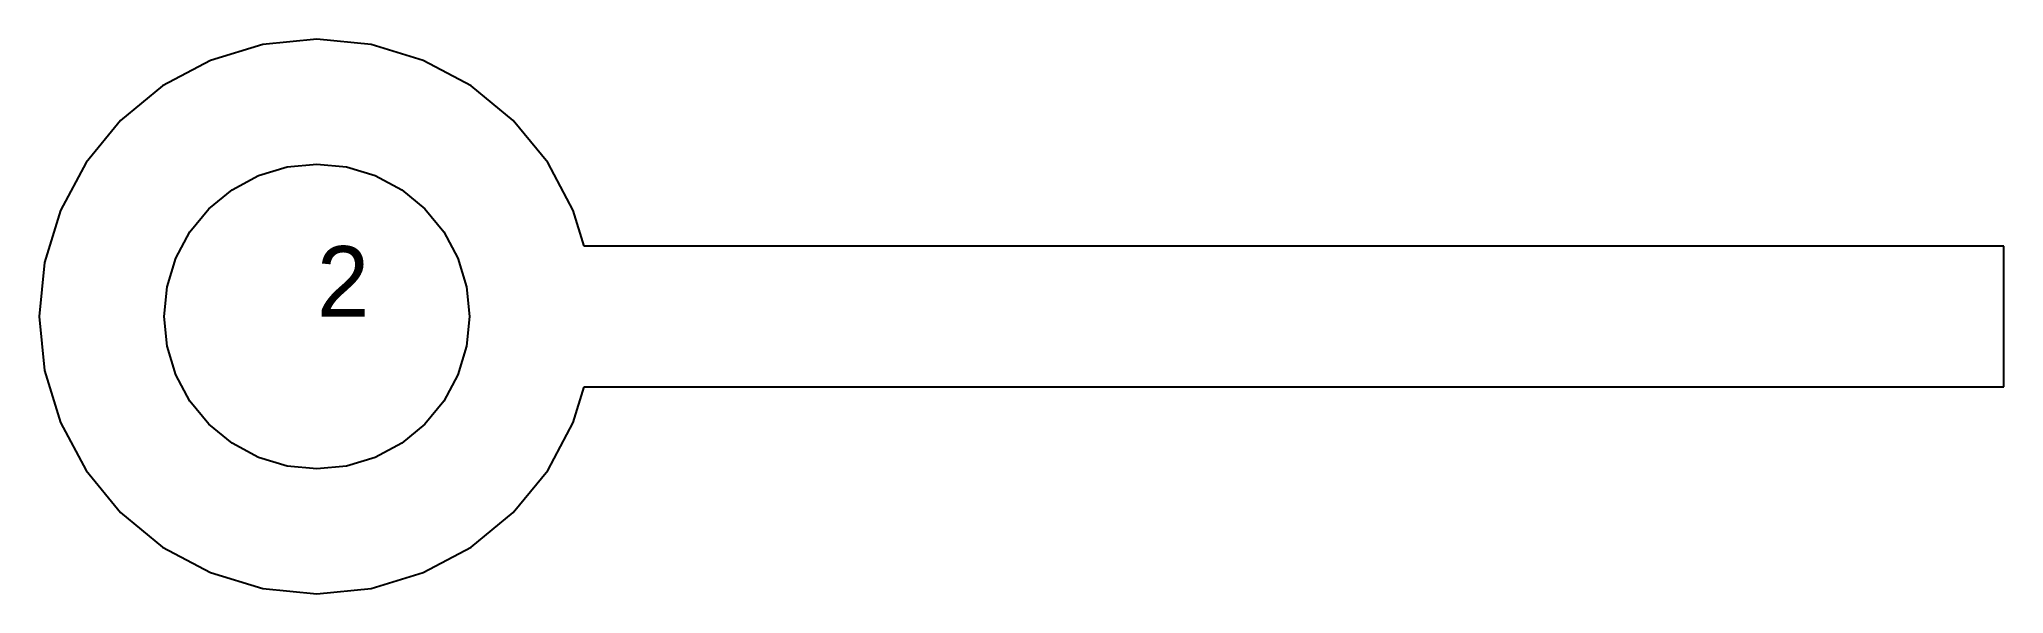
# Model space of a CAD drawing. Extents: x -11.8 to 71.8, y -11.8 to 11.8.
import ezdxf

# ---------------------------------------------------------------- set-up
doc = ezdxf.new("R2010")
doc.units = 0

msp = doc.modelspace()

# ---------------------------------------------------------------- linework, layer by layer
for p, q in [((0, 11.8182), (-2.3056, 11.5911)), ((2.3056, 11.5911), (0, 11.8182)), ((-4.52261, 10.9186), (-6.56583, 9.82645)), ((-2.3056, 11.5911), (-4.52261, 10.9186)), ((4.52261, 10.9186), (2.3056, 11.5911)), ((6.56583, 9.82645), (4.52261, 10.9186)), ((-6.56583, 9.82645), (-8.3567, 8.3567)), ((8.3567, 8.3567), (6.56583, 9.82645)), ((-8.3567, 8.3567), (-9.82645, 6.56583)), ((9.82645, 6.56583), (8.3567, 8.3567)), ((-9.82645, 6.56583), (-10.9186, 4.52261)), ((-3.61121, 5.40454), (-2.48744, 6.0052)), ((-2.48744, 6.0052), (-1.26808, 6.37509)), ((-1.26808, 6.37509), (0, 6.5)), ((0, 6.5), (1.26808, 6.37509)), ((1.26808, 6.37509), (2.48744, 6.0052)), ((2.48744, 6.0052), (3.61121, 5.40454)), ((10.9186, 4.52261), (9.82645, 6.56583)), ((-4.59619, 4.59619), (-3.61121, 5.40454)), ((3.61121, 5.40454), (4.59619, 4.59619)), ((-10.9186, 4.52261), (-11.5911, 2.3056)), ((-5.40454, 3.61121), (-4.59619, 4.59619)), ((4.59619, 4.59619), (5.40454, 3.61121)), ((11.3804, 3), (10.9186, 4.52261)), ((-6.0052, 2.48744), (-5.40454, 3.61121)), ((5.40454, 3.61121), (6.0052, 2.48744)), ((71.8182, 3), (11.3804, 3)), ((71.8182, -3), (71.8182, 3)), ((-11.5911, 2.3056), (-11.8182, 0)), ((-6.37509, 1.26808), (-6.0052, 2.48744)), ((6.0052, 2.48744), (6.37509, 1.26808)), ((-6.5, 0), (-6.37509, 1.26808)), ((6.37509, 1.26808), (6.5, 0)), ((-11.8182, 0), (-11.5911, -2.3056)), ((-6.37509, -1.26808), (-6.5, 0)), ((6.5, 0), (6.37509, -1.26808)), ((-6.0052, -2.48744), (-6.37509, -1.26808)), ((6.37509, -1.26808), (6.0052, -2.48744)), ((-11.5911, -2.3056), (-10.9186, -4.52261)), ((-5.40454, -3.61121), (-6.0052, -2.48744)), ((6.0052, -2.48744), (5.40454, -3.61121)), ((10.9186, -4.52261), (11.3804, -3)), ((11.3804, -3), (71.8182, -3)), ((-4.59619, -4.59619), (-5.40454, -3.61121)), ((5.40454, -3.61121), (4.59619, -4.59619)), ((-10.9186, -4.52261), (-9.82645, -6.56583)), ((-3.61121, -5.40454), (-4.59619, -4.59619)), ((4.59619, -4.59619), (3.61121, -5.40454)), ((9.82645, -6.56583), (10.9186, -4.52261)), ((-2.48744, -6.0052), (-3.61121, -5.40454)), ((3.61121, -5.40454), (2.48744, -6.0052)), ((-9.82645, -6.56583), (-8.3567, -8.3567)), ((-1.26808, -6.37509), (-2.48744, -6.0052)), ((0, -6.5), (-1.26808, -6.37509)), ((1.26808, -6.37509), (0, -6.5)), ((2.48744, -6.0052), (1.26808, -6.37509)), ((8.3567, -8.3567), (9.82645, -6.56583)), ((-8.3567, -8.3567), (-6.56583, -9.82645)), ((6.56583, -9.82645), (8.3567, -8.3567)), ((-6.56583, -9.82645), (-4.52261, -10.9186)), ((4.52261, -10.9186), (6.56583, -9.82645)), ((-4.52261, -10.9186), (-2.3056, -11.5911)), ((-2.3056, -11.5911), (0, -11.8182)), ((0, -11.8182), (2.3056, -11.5911)), ((2.3056, -11.5911), (4.52261, -10.9186))]:
    msp.add_line(p, q)

# ---------------------------------------------------------------- texts
at = {"color": 5}
msp.add_text('2', height=3, dxfattribs=at).set_placement((0, 0))

doc.saveas('drawing.dxf')
